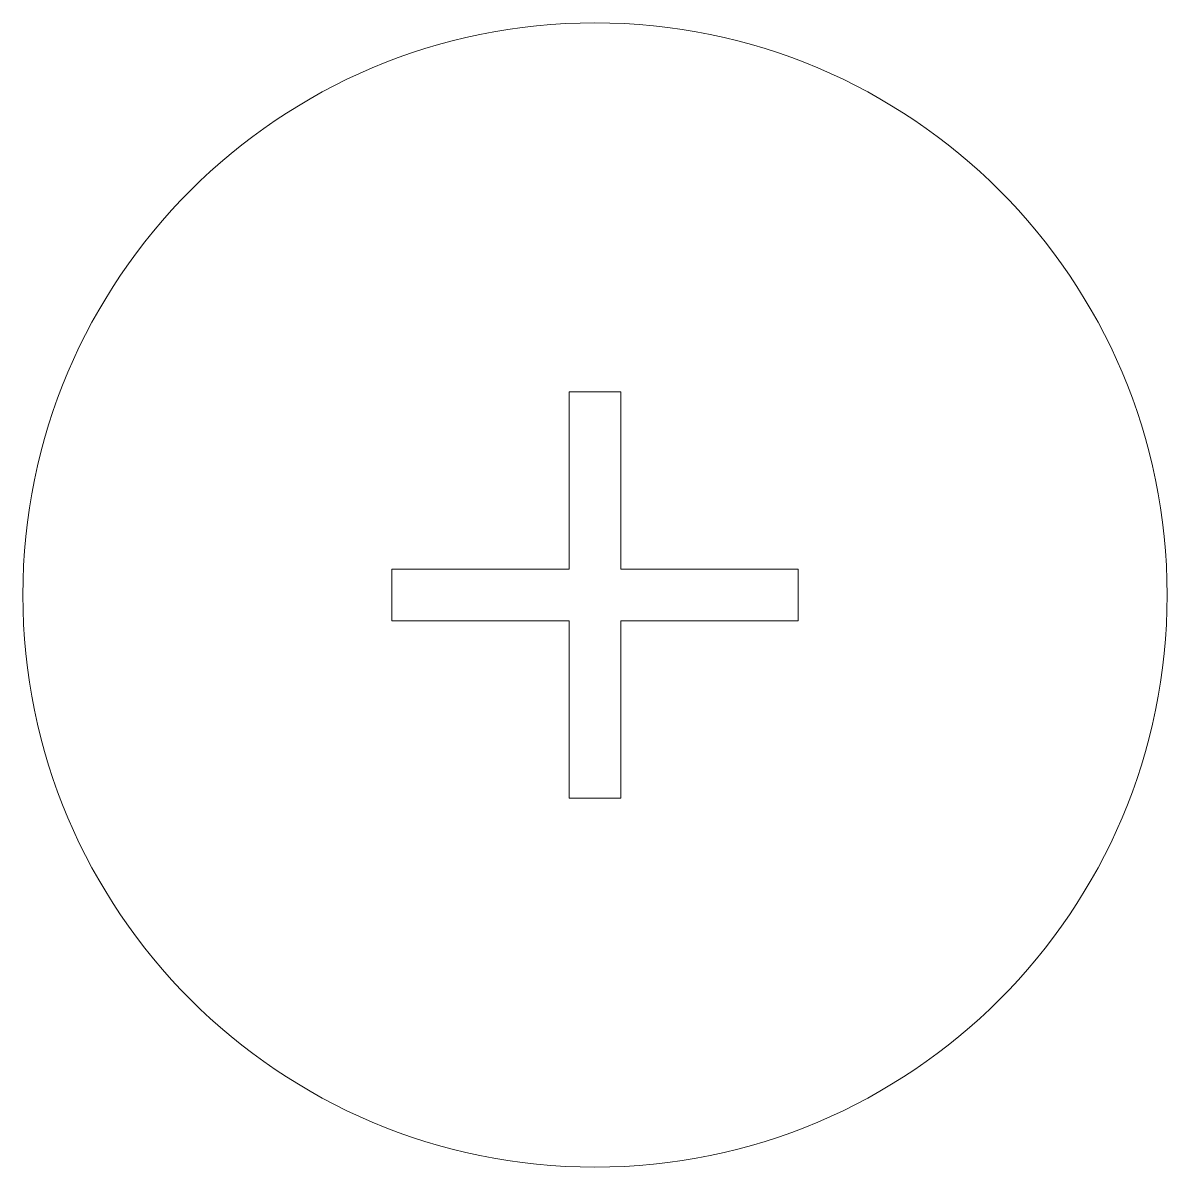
# Model space of a CAD drawing. Header units: centimetres. Extents: x -24 to 16.5, y -14.7 to 13.
# Drawn here: x -8.7 to 0.16, y 4.01 to 12.87 of the extents above; entities that cross this region are included whole.
import ezdxf

# ---------------------------------------------------------------- set-up
doc = ezdxf.new("R2010")
doc.units = ezdxf.units.CM
doc.header["$MEASUREMENT"] = 0
doc.layers.add('layer 1', color=7, linetype='Continuous')

msp = doc.modelspace()

# ---------------------------------------------------------------- linework, layer by layer
at = {"layer": 'layer 1', "color": 25, "lineweight": 9}
for points, knots in [([(-4.26623, 12.86718), (-1.81909, 12.86718), (0.16472, 10.88337), (0.16472, 8.43623), (0.16472, 8.43623), (0.16472, 5.98908), (-1.81909, 4.00528), (-4.26623, 4.00528), (-4.26623, 4.00528), (-6.71338, 4.00528), (-8.69718, 5.98908), (-8.69718, 8.43623), (-8.69718, 8.43623), (-8.69718, 10.88337), (-6.71338, 12.86718), (-4.26623, 12.86718)], [0, 0, 0, 0, 0.2, 0.2, 0.2, 0.2, 0.4, 0.4, 0.4, 0.4, 0.6, 0.6, 0.6, 0.6, 1, 1, 1, 1]), ([(-5.84058, 8.63625), (-5.84058, 8.63625), (-4.46625, 8.63625), (-4.46625, 8.63625), (-4.46625, 8.63625), (-4.46625, 8.63625), (-4.46625, 10.01057), (-4.46625, 10.01057), (-4.46625, 10.01057), (-4.46625, 10.01057), (-4.06621, 10.01057), (-4.06621, 10.01057), (-4.06621, 10.01057), (-4.06621, 10.01057), (-4.06621, 8.63625), (-4.06621, 8.63625), (-4.06621, 8.63625), (-4.06621, 8.63625), (-2.69189, 8.63625), (-2.69189, 8.63625), (-2.69189, 8.63625), (-2.69189, 8.63625), (-2.69189, 8.23621), (-2.69189, 8.23621), (-2.69189, 8.23621), (-2.69189, 8.23621), (-4.06621, 8.23621), (-4.06621, 8.23621), (-4.06621, 8.23621), (-4.06621, 8.23621), (-4.06621, 6.86188), (-4.06621, 6.86188), (-4.06621, 6.86188), (-4.06621, 6.86188), (-4.46625, 6.86188), (-4.46625, 6.86188), (-4.46625, 6.86188), (-4.46625, 6.86188), (-4.46625, 8.23621), (-4.46625, 8.23621), (-4.46625, 8.23621), (-4.46625, 8.23621), (-5.84058, 8.23621), (-5.84058, 8.23621), (-5.84058, 8.23621), (-5.84058, 8.23621), (-5.84058, 8.63625), (-5.84058, 8.63625)], [0, 0, 0, 0, 0.0769231, 0.0769231, 0.0769231, 0.0769231, 0.1538462, 0.1538462, 0.1538462, 0.1538462, 0.2307692, 0.2307692, 0.2307692, 0.2307692, 0.3076923, 0.3076923, 0.3076923, 0.3076923, 0.3846154, 0.3846154, 0.3846154, 0.3846154, 0.4615385, 0.4615385, 0.4615385, 0.4615385, 0.5384615, 0.5384615, 0.5384615, 0.5384615, 0.6153846, 0.6153846, 0.6153846, 0.6153846, 0.6923077, 0.6923077, 0.6923077, 0.6923077, 0.7692308, 0.7692308, 0.7692308, 0.7692308, 0.8461538, 0.8461538, 0.8461538, 0.8461538, 1, 1, 1, 1])]:
    msp.add_open_spline(points, degree=3, knots=knots, dxfattribs=at)

doc.saveas('drawing.dxf')
